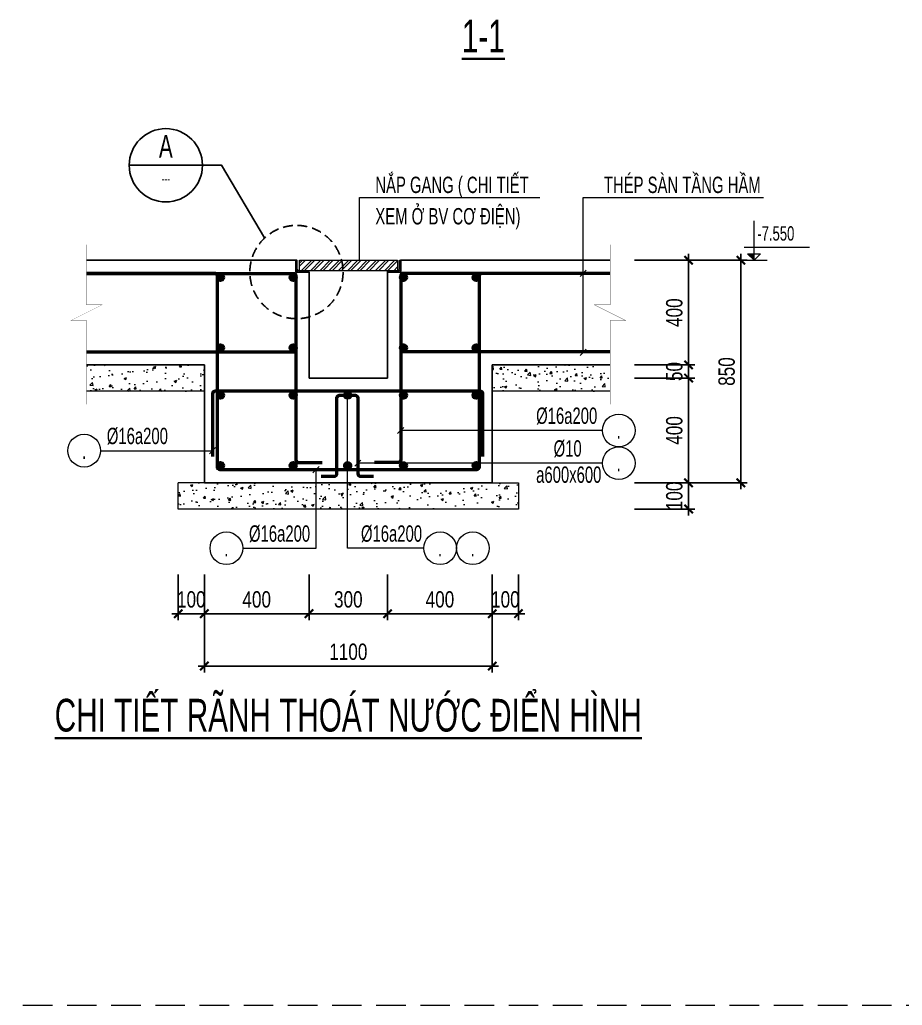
# Model space of a CAD drawing. Header units: millimetres. Extents: x 3482593 to 3503618, y 1118617 to 1133467.
# Drawn here: x 3488468 to 3491840, y 1126042 to 1129807 of the extents above; entities that cross this region are included whole.
import ezdxf
from ezdxf.enums import TextEntityAlignment as Align

# ---------------------------------------------------------------- set-up
doc = ezdxf.new("R2010")
doc.units = ezdxf.units.MM
doc.header["$LTSCALE"] = 150
doc.header["$MEASUREMENT"] = 0
doc.header["$PDMODE"] = 98
doc.linetypes.add('HIDDEN', pattern=[0.375, 0.25, -0.125])
doc.layers.get('DEFPOINTS').update_dxf_attribs({"linetype": 'CONTINUOUS'})
for name, color, linetype in [('004HIDDEN', 252, 'HIDDEN'), ('02.CDC.DIM', 1, 'CONTINUOUS'), ('06.CDC.TEXT', 2, 'CONTINUOUS'), ('CDC.05.STEEL', 4, 'CONTINUOUS'), ('KCS_CHI', 1, 'CONTINUOUS')]:
    doc.layers.add(name, color=color, linetype=linetype)
for name, color, linetype, lineweight in [('CDC_02.DIM', 1, 'CONTINUOUS', 18), ('CDC_03.BORDER', 3, 'CONTINUOUS', 25), ('CDC_04.HIDDEN', 8, 'HIDDEN', 15), ('CDC_05.STEEL', 4, 'CONTINUOUS', 50), ('CDC_06.TEXT', 2, 'CONTINUOUS', 18), ('CDC_09.COLUMN', 4, 'CONTINUOUS', 35), ('CDC_10.HATCH', 251, 'CONTINUOUS', 9), ('CDC_10.HATCH @ 1', 251, 'CONTINUOUS', 9), ('CDC_11.NOTE', 8, 'CONTINUOUS', 18)]:
    doc.layers.add(name, color=color, linetype=linetype, lineweight=lineweight)
doc.styles.add('1', font='arial.ttf', dxfattribs={"width": 0.75})
doc.styles.add('Arial', font='arial.ttf', dxfattribs={"width": 0.75})
doc.styles.add('romans', font='arial.ttf', dxfattribs={"width": 0.65})
doc.dimstyles.new('DX1', dxfattribs={"dimscale": 0.25, "dimtxt": 250, "dimasz": 0.8, "dimexe": 0, "dimexo": 0, "dimgap": 90, "dimtad": 1, "dimdec": 0, "dimzin": 13, "dimdsep": 46, "dimtxsty": '1', "dimblk1": 'CHEO', "dimblk2": 'CHEO', "dimsah": 1, "dimcen": 0, "dimclrd": 256, "dimclre": 256, "dimclrt": 3, "dimadec": 0, "dimazin": 0, "dimtfac": 1, "dimtdec": 0, "dimtix": 1, "dimtmove": 2, "dimatfit": 3, "dimldrblk": 'CHEO', "dimfxl": 1, "dimtolj": 1, "dimtzin": 13, "dimarcsym": 0})

# ---------------------------------------------------------------- blocks, each defined once
blk = doc.blocks.new('CHEO')
at = {"layer": '02.CDC.DIM'}
for points in [[(-121, 0), (121, 0)], [(0, 121), (0, -121)]]:
    blk.add_lwpolyline(points, dxfattribs=at)
at = {"layer": '06.CDC.TEXT', "color": 2, "const_width": 40}
blk.add_lwpolyline([(80, 80), (-80, -81)], dxfattribs=at)
blk = doc.blocks.new('*D7')
at = {"layer": 'CDC_02.DIM', "lineweight": -2, "ltscale": 3, "transparency": 16777216}
for p, q in [((3489073.2, 1127687.9), (3489073.2, 1127537.9)), ((3489173.2, 1127687.9), (3489173.2, 1127537.9)), ((3489073, 1127537.9), (3489072.8, 1127537.9)), ((3489073.2, 1127537.9), (3489173.2, 1127537.9)), ((3489173.4, 1127537.9), (3489173.6, 1127537.9))]:
    blk.add_line(p, q, dxfattribs=at)
at = {"layer": 'DEFPOINTS', "color": 0, "ltscale": 3, "transparency": 16777216}
for p in [(3489073.2, 1127687.9), (3489173.2, 1127687.9), (3489173.2, 1127537.9)]:
    blk.add_point(p, dxfattribs=at)
at = {"layer": 'CDC_02.DIM', "lineweight": -2, "ltscale": 3, "transparency": 16777216, "xscale": 0.2, "yscale": 0.2, "zscale": 0.2}
blk.add_blockref('CHEO', (3489073.2, 1127537.9), dxfattribs=at)
at = {"layer": 'CDC_02.DIM', "lineweight": -2, "ltscale": 3, "transparency": 16777216, "xscale": 0.2, "yscale": 0.2, "zscale": 0.2, "rotation": 180}
blk.add_blockref('CHEO', (3489173.2, 1127537.9), dxfattribs=at)
at = {"layer": 'CDC_02.DIM', "color": 3, "ltscale": 3, "transparency": 16777216, "insert": (3489123.2, 1127592.3), "char_height": 62.5, "attachment_point": 5, "style": '1'}
blk.add_mtext('\\A1;100', dxfattribs=at)
blk = doc.blocks.new('*D8')
at = {"layer": 'CDC_02.DIM', "lineweight": -2, "ltscale": 3, "transparency": 16777216}
for p, q in [((3489173.2, 1127687.9), (3489173.2, 1127537.9)), ((3489573.2, 1127687.9), (3489573.2, 1127537.9)), ((3489173.4, 1127537.9), (3489573, 1127537.9))]:
    blk.add_line(p, q, dxfattribs=at)
at = {"layer": 'DEFPOINTS', "color": 0, "ltscale": 3, "transparency": 16777216}
for p in [(3489173.2, 1127687.9), (3489573.2, 1127687.9), (3489573.2, 1127537.9)]:
    blk.add_point(p, dxfattribs=at)
at = {"layer": 'CDC_02.DIM', "lineweight": -2, "ltscale": 3, "transparency": 16777216, "xscale": 0.2, "yscale": 0.2, "zscale": 0.2, "rotation": 180}
blk.add_blockref('CHEO', (3489173.2, 1127537.9), dxfattribs=at)
at = {"layer": 'CDC_02.DIM', "lineweight": -2, "ltscale": 3, "transparency": 16777216, "xscale": 0.2, "yscale": 0.2, "zscale": 0.2}
blk.add_blockref('CHEO', (3489573.2, 1127537.9), dxfattribs=at)
at = {"layer": 'CDC_02.DIM', "color": 3, "ltscale": 3, "transparency": 16777216, "insert": (3489373.2, 1127592.3), "char_height": 62.5, "attachment_point": 5, "style": '1'}
blk.add_mtext('\\A1;400', dxfattribs=at)
blk = doc.blocks.new('*D9')
at = {"layer": 'CDC_02.DIM', "lineweight": -2, "ltscale": 3, "transparency": 16777216}
for p, q in [((3489573.2, 1127687.9), (3489573.2, 1127537.9)), ((3489873.2, 1127687.9), (3489873.2, 1127537.9)), ((3489573.4, 1127537.9), (3489873, 1127537.9))]:
    blk.add_line(p, q, dxfattribs=at)
at = {"layer": 'DEFPOINTS', "color": 0, "ltscale": 3, "transparency": 16777216}
for p in [(3489573.2, 1127687.9), (3489873.2, 1127687.9), (3489873.2, 1127537.9)]:
    blk.add_point(p, dxfattribs=at)
at = {"layer": 'CDC_02.DIM', "lineweight": -2, "ltscale": 3, "transparency": 16777216, "xscale": 0.2, "yscale": 0.2, "zscale": 0.2, "rotation": 180}
blk.add_blockref('CHEO', (3489573.2, 1127537.9), dxfattribs=at)
at = {"layer": 'CDC_02.DIM', "lineweight": -2, "ltscale": 3, "transparency": 16777216, "xscale": 0.2, "yscale": 0.2, "zscale": 0.2}
blk.add_blockref('CHEO', (3489873.2, 1127537.9), dxfattribs=at)
at = {"layer": 'CDC_02.DIM', "color": 3, "ltscale": 3, "transparency": 16777216, "insert": (3489723.2, 1127592.3), "char_height": 62.5, "attachment_point": 5, "style": '1'}
blk.add_mtext('\\A1;300', dxfattribs=at)
blk = doc.blocks.new('*D10')
at = {"layer": 'CDC_02.DIM', "lineweight": -2, "ltscale": 3, "transparency": 16777216}
for p, q in [((3489873.2, 1127687.9), (3489873.2, 1127537.9)), ((3490273.2, 1127687.9), (3490273.2, 1127537.9)), ((3489873.4, 1127537.9), (3490273, 1127537.9))]:
    blk.add_line(p, q, dxfattribs=at)
at = {"layer": 'DEFPOINTS', "color": 0, "ltscale": 3, "transparency": 16777216}
for p in [(3489873.2, 1127687.9), (3490273.2, 1127687.9), (3490273.2, 1127537.9)]:
    blk.add_point(p, dxfattribs=at)
at = {"layer": 'CDC_02.DIM', "lineweight": -2, "ltscale": 3, "transparency": 16777216, "xscale": 0.2, "yscale": 0.2, "zscale": 0.2, "rotation": 180}
blk.add_blockref('CHEO', (3489873.2, 1127537.9), dxfattribs=at)
at = {"layer": 'CDC_02.DIM', "lineweight": -2, "ltscale": 3, "transparency": 16777216, "xscale": 0.2, "yscale": 0.2, "zscale": 0.2}
blk.add_blockref('CHEO', (3490273.2, 1127537.9), dxfattribs=at)
at = {"layer": 'CDC_02.DIM', "color": 3, "ltscale": 3, "transparency": 16777216, "insert": (3490073.2, 1127592.3), "char_height": 62.5, "attachment_point": 5, "style": '1'}
blk.add_mtext('\\A1;400', dxfattribs=at)
blk = doc.blocks.new('*D11')
at = {"layer": 'CDC_02.DIM', "lineweight": -2, "ltscale": 3, "transparency": 16777216}
for p, q in [((3490273.2, 1127687.9), (3490273.2, 1127537.9)), ((3490373.2, 1127687.9), (3490373.2, 1127537.9)), ((3490273, 1127537.9), (3490272.8, 1127537.9)), ((3490273.2, 1127537.9), (3490373.2, 1127537.9)), ((3490373.4, 1127537.9), (3490373.6, 1127537.9))]:
    blk.add_line(p, q, dxfattribs=at)
at = {"layer": 'DEFPOINTS', "color": 0, "ltscale": 3, "transparency": 16777216}
for p in [(3490273.2, 1127687.9), (3490373.2, 1127687.9), (3490373.2, 1127537.9)]:
    blk.add_point(p, dxfattribs=at)
at = {"layer": 'CDC_02.DIM', "lineweight": -2, "ltscale": 3, "transparency": 16777216, "xscale": 0.2, "yscale": 0.2, "zscale": 0.2}
blk.add_blockref('CHEO', (3490273.2, 1127537.9), dxfattribs=at)
at = {"layer": 'CDC_02.DIM', "lineweight": -2, "ltscale": 3, "transparency": 16777216, "xscale": 0.2, "yscale": 0.2, "zscale": 0.2, "rotation": 180}
blk.add_blockref('CHEO', (3490373.2, 1127537.9), dxfattribs=at)
at = {"layer": 'CDC_02.DIM', "color": 3, "ltscale": 3, "transparency": 16777216, "insert": (3490323.2, 1127592.3), "char_height": 62.5, "attachment_point": 5, "style": '1'}
blk.add_mtext('\\A1;100', dxfattribs=at)
blk = doc.blocks.new('*D12')
at = {"layer": 'CDC_02.DIM', "lineweight": -2, "ltscale": 3, "transparency": 16777216}
for p, q in [((3489173.2, 1127687.9), (3489173.2, 1127337.9)), ((3490273.2, 1127687.9), (3490273.2, 1127337.9)), ((3489173.4, 1127337.9), (3490273, 1127337.9))]:
    blk.add_line(p, q, dxfattribs=at)
at = {"layer": 'DEFPOINTS', "color": 0, "ltscale": 3, "transparency": 16777216}
for p in [(3489173.2, 1127687.9), (3490273.2, 1127687.9), (3490273.2, 1127337.9)]:
    blk.add_point(p, dxfattribs=at)
at = {"layer": 'CDC_02.DIM', "lineweight": -2, "ltscale": 3, "transparency": 16777216, "xscale": 0.2, "yscale": 0.2, "zscale": 0.2, "rotation": 180}
blk.add_blockref('CHEO', (3489173.2, 1127337.9), dxfattribs=at)
at = {"layer": 'CDC_02.DIM', "lineweight": -2, "ltscale": 3, "transparency": 16777216, "xscale": 0.2, "yscale": 0.2, "zscale": 0.2}
blk.add_blockref('CHEO', (3490273.2, 1127337.9), dxfattribs=at)
at = {"layer": 'CDC_02.DIM', "color": 3, "ltscale": 3, "transparency": 16777216, "insert": (3489723.2, 1127392.3), "char_height": 62.5, "attachment_point": 5, "style": '1'}
blk.add_mtext('\\A1;1100', dxfattribs=at)
blk = doc.blocks.new('*D13')
at = {"layer": 'CDC_02.DIM', "lineweight": -2, "ltscale": 3, "transparency": 16777216}
for p, q in [((3490817.2, 1128887.9), (3491023.2, 1128887.9)), ((3491023.2, 1128887.7), (3491023.2, 1128488.1)), ((3490817.2, 1128487.9), (3491023.2, 1128487.9))]:
    blk.add_line(p, q, dxfattribs=at)
at = {"layer": 'DEFPOINTS', "color": 0, "ltscale": 3, "transparency": 16777216}
for p in [(3490817.2, 1128887.9), (3490817.2, 1128487.9), (3491023.2, 1128487.9)]:
    blk.add_point(p, dxfattribs=at)
at = {"layer": 'CDC_02.DIM', "lineweight": -2, "ltscale": 3, "transparency": 16777216, "xscale": 0.2, "yscale": 0.2, "zscale": 0.2}
for p, rotation in [((3491023.2, 1128887.9), 90), ((3491023.2, 1128487.9), 270)]:
    blk.add_blockref('CHEO', p, dxfattribs=dict(at, rotation=rotation))
at = {"layer": 'CDC_02.DIM', "color": 3, "ltscale": 3, "transparency": 16777216, "insert": (3490968.8, 1128687.9), "char_height": 62.5, "attachment_point": 5, "rotation": 90, "style": '1'}
blk.add_mtext('\\A1;400', dxfattribs=at)
blk = doc.blocks.new('*D14')
at = {"layer": 'CDC_02.DIM', "lineweight": -2, "ltscale": 3, "transparency": 16777216}
for p, q in [((3490817.2, 1128437.9), (3491023.2, 1128437.9)), ((3491023.2, 1128437.7), (3491023.2, 1128038.1)), ((3490817.2, 1128037.9), (3491023.2, 1128037.9))]:
    blk.add_line(p, q, dxfattribs=at)
at = {"layer": 'DEFPOINTS', "color": 0, "ltscale": 3, "transparency": 16777216}
for p in [(3490817.2, 1128437.9), (3490817.2, 1128037.9), (3491023.2, 1128037.9)]:
    blk.add_point(p, dxfattribs=at)
at = {"layer": 'CDC_02.DIM', "lineweight": -2, "ltscale": 3, "transparency": 16777216, "xscale": 0.2, "yscale": 0.2, "zscale": 0.2}
for p, rotation in [((3491023.2, 1128437.9), 90), ((3491023.2, 1128037.9), 270)]:
    blk.add_blockref('CHEO', p, dxfattribs=dict(at, rotation=rotation))
at = {"layer": 'CDC_02.DIM', "color": 3, "ltscale": 3, "transparency": 16777216, "insert": (3490968.8, 1128237.9), "char_height": 62.5, "attachment_point": 5, "rotation": 90, "style": '1'}
blk.add_mtext('\\A1;400', dxfattribs=at)
blk = doc.blocks.new('*D15')
at = {"layer": 'CDC_02.DIM', "lineweight": -2, "ltscale": 3, "transparency": 16777216}
for p, q in [((3490817.2, 1128037.9), (3491023.2, 1128037.9)), ((3491023.2, 1128038.1), (3491023.2, 1128038.3)), ((3491023.2, 1128037.9), (3491023.2, 1127937.9)), ((3490817.2, 1127937.9), (3491023.2, 1127937.9)), ((3491023.2, 1127937.7), (3491023.2, 1127937.5))]:
    blk.add_line(p, q, dxfattribs=at)
at = {"layer": 'DEFPOINTS', "color": 0, "ltscale": 3, "transparency": 16777216}
for p in [(3490817.2, 1128037.9), (3490817.2, 1127937.9), (3491023.2, 1127937.9)]:
    blk.add_point(p, dxfattribs=at)
at = {"layer": 'CDC_02.DIM', "lineweight": -2, "ltscale": 3, "transparency": 16777216, "xscale": 0.2, "yscale": 0.2, "zscale": 0.2}
for p, rotation in [((3491023.2, 1128037.9), 270), ((3491023.2, 1127937.9), 90)]:
    blk.add_blockref('CHEO', p, dxfattribs=dict(at, rotation=rotation))
at = {"layer": 'CDC_02.DIM', "color": 3, "ltscale": 3, "transparency": 16777216, "insert": (3490968.8, 1127987.9), "char_height": 62.5, "attachment_point": 5, "rotation": 90, "style": '1'}
blk.add_mtext('\\A1;100', dxfattribs=at)
blk = doc.blocks.new('*D34')
at = {"layer": 'CDC_02.DIM', "lineweight": -2, "ltscale": 3, "transparency": 16777216}
for p, q in [((3490817.2, 1128487.9), (3491023.2, 1128487.9)), ((3491023.2, 1128488.1), (3491023.2, 1128488.3)), ((3491023.2, 1128487.9), (3491023.2, 1128437.9)), ((3490817.2, 1128437.9), (3491023.2, 1128437.9)), ((3491023.2, 1128437.7), (3491023.2, 1128437.5))]:
    blk.add_line(p, q, dxfattribs=at)
at = {"layer": 'DEFPOINTS', "color": 0, "ltscale": 3, "transparency": 16777216}
for p in [(3490817.2, 1128487.9), (3490817.2, 1128437.9), (3491023.2, 1128437.9)]:
    blk.add_point(p, dxfattribs=at)
at = {"layer": 'CDC_02.DIM', "lineweight": -2, "ltscale": 3, "transparency": 16777216, "xscale": 0.2, "yscale": 0.2, "zscale": 0.2}
for p, rotation in [((3491023.2, 1128487.9), 270), ((3491023.2, 1128437.9), 90)]:
    blk.add_blockref('CHEO', p, dxfattribs=dict(at, rotation=rotation))
at = {"layer": 'CDC_02.DIM', "color": 3, "ltscale": 3, "transparency": 16777216, "insert": (3490968.8, 1128462.9), "char_height": 62.5, "attachment_point": 5, "rotation": 90, "style": '1'}
blk.add_mtext('\\A1;50', dxfattribs=at)
blk = doc.blocks.new('A$C160E078A')
at = {"layer": 'CDC_11.NOTE', "ltscale": 3}
blk.add_hatch(color=256, dxfattribs=at).paths.add_polyline_path([(2, 1), (1, 1), (2, 0)])
for p, q in [((2, 0), (2, 6)), ((0.5, 2), (10.5, 2)), ((0, 0), (4, 0)), ((1, 1), (3, 1)), ((2, 0), (1, 1)), ((2, 0), (3, 1))]:
    blk.add_line(p, q, dxfattribs=at)
blk = doc.blocks.new('*D35')
at = {"layer": 'CDC_02.DIM', "lineweight": -2, "ltscale": 3, "transparency": 16777216}
for p, q in [((3490817.2, 1128887.9), (3491223.2, 1128887.9)), ((3491223.2, 1128887.7), (3491223.2, 1128038.1)), ((3490817.2, 1128037.9), (3491223.2, 1128037.9))]:
    blk.add_line(p, q, dxfattribs=at)
at = {"layer": 'DEFPOINTS', "color": 0, "ltscale": 3, "transparency": 16777216}
for p in [(3490817.2, 1128887.9), (3490817.2, 1128037.9), (3491223.2, 1128037.9)]:
    blk.add_point(p, dxfattribs=at)
at = {"layer": 'CDC_02.DIM', "lineweight": -2, "ltscale": 3, "transparency": 16777216, "xscale": 0.2, "yscale": 0.2, "zscale": 0.2}
for p, rotation in [((3491223.2, 1128887.9), 90), ((3491223.2, 1128037.9), 270)]:
    blk.add_blockref('CHEO', p, dxfattribs=dict(at, rotation=rotation))
at = {"layer": 'CDC_02.DIM', "color": 3, "ltscale": 3, "transparency": 16777216, "insert": (3491168.8, 1128462.9), "char_height": 62.5, "attachment_point": 5, "rotation": 90, "style": '1'}
blk.add_mtext('\\A1;850', dxfattribs=at)

msp = doc.modelspace()

# ---------------------------------------------------------------- hatches: boundary and pattern name
at = {"layer": 'CDC_05.STEEL', "ltscale": 3}
for points in [[(3489246.5, 1128822.3, -1), (3489224, 1128822.3, -1)], [(3489523.5, 1128822.3, -1), (3489501, 1128822.3, -1)], [(3489922.9, 1128822.3, 1), (3489945.4, 1128822.3, 1)], [(3490200, 1128822.3, 1), (3490222.5, 1128822.3, 1)], [(3489246.5, 1128553.7, -1), (3489224, 1128553.7, -1)], [(3489523.5, 1128553.7, -1), (3489501, 1128553.7, -1)], [(3489922.9, 1128553.7, 1), (3489945.4, 1128553.7, 1)], [(3490200, 1128553.7, 1), (3490222.5, 1128553.7, 1)], [(3489246.5, 1128372.3, -1), (3489224, 1128372.3, -1)], [(3489246.5, 1128372.3, -1), (3489224, 1128372.3, -1)], [(3489523.5, 1128372.3, -1), (3489501, 1128372.3, -1)], [(3489523.5, 1128372.3, -1), (3489501, 1128372.3, -1)], [(3489731.9, 1128372.3, -1), (3489709.4, 1128372.3, -1)], [(3489922.9, 1128372.3, 1), (3489945.4, 1128372.3, 1)], [(3489945.4, 1128372.2, -1), (3489922.9, 1128372.2, -1)], [(3490222.5, 1128372.3, -1), (3490200, 1128372.3, -1)], [(3490200, 1128372.3, 1), (3490222.5, 1128372.3, 1)], [(3489246.5, 1128103.7, -1), (3489224, 1128103.7, -1)], [(3489523.5, 1128103.7, -1), (3489501, 1128103.7, -1)], [(3489731.9, 1128103.7, -1), (3489709.4, 1128103.7, -1)], [(3489945.4, 1128103.5, -1), (3489922.9, 1128103.5, -1)], [(3490222.5, 1128103.7, -1), (3490200, 1128103.7, -1)]]:
    msp.add_hatch(color=256, dxfattribs=at).paths.add_polyline_path(points)
at = {"layer": 'CDC_10.HATCH', "ltscale": 3}
h = msp.add_hatch(dxfattribs=at)
h.set_pattern_fill('ANSI32', color=256, scale=66.666667, style=0)
h.set_pattern_definition([(45, (3129557.905, 1193055.903), (-17.6776695, 17.6776695), []), (45, (3129569.69, 1193055.903), (-17.6776695, 17.6776695), [])])
h.paths.add_polyline_path([(3489911.2, 1128887.9), (3489678.5, 1128887.9), (3489678.5, 1128847.9), (3489911.2, 1128847.9)])
h.paths.add_polyline_path([(3489678.5, 1128887.9), (3489537.1, 1128887.9), (3489537.1, 1128847.9), (3489570.2, 1128847.9), (3489678.5, 1128847.9)])
at = {"layer": 'CDC_10.HATCH @ 1', "ltscale": 3}
h = msp.add_hatch(dxfattribs=at)
h.set_pattern_fill('AR-CONC', color=256, scale=13.333333, style=0)
h.set_pattern_definition([(50, (3446668.43, 1134460.78), (95.63469, -8.36695), [10, -110]), (355, (3446668.43, 1134460.78), (-18.50018, 100.29228), [8, -88]), (100.45144, (3446676.4, 1134460.08), (77.13451, 91.92533), [8.4987, -93.48561]), (46.1842, (3446668.43, 1134487.44), (142.29884, -22.06924), [15, -165]), (96.63564, (3446680.29, 1134485.6), (124.6216, 129.8825), [12.74805, -140.2285]), (351.18416, (3446668.43, 1134487.44), (124.6216, 129.8825), [12, -132]), (21, (3446681.76, 1134480.78), (79.58761, -53.68252), [10, -110]), (326, (3446681.76, 1134480.78), (32.44204, 96.68667), [8, -88]), (71.45144, (3446688.395, 1134476.3), (112.02965, 43.00415), [8.4987, -93.48561]), (37.5, (3446668.43, 1134460.776), (1.621314, 44.385847), [0, -86.93333, 0, -89.33333, 0, -88.33333]), (7.5, (3446668.43, 1134460.776), (35.07594, 52.58823), [0, -50.933333, 0, -84.933333, 0, -33.666667]), (327.5, (3446638.696, 1134460.776), (71.176325, -3.007316), [0, -33.33333, 0, -104, 0, -138]), (317.5, (3446625.36, 1134460.776), (77.75816, 13.34733), [0, -43.33333, 0, -69.06667, 0, -98])])
h.paths.add_polyline_path([(3489720.6, 1127937.9), (3489720.6, 1128037.9), (3489599.9, 1128037.9), (3489599.9, 1127937.9)])
h.paths.add_polyline_path([(3490273.2, 1128387.9), (3490723.2, 1128387.9), (3490723.2, 1128487.9), (3490273.2, 1128487.9)])
h.paths.add_polyline_path([(3490373.2, 1128037.9), (3489720.6, 1128037.9), (3489720.6, 1127937.9), (3490373.2, 1127937.9)])
h.paths.add_polyline_path([(3488723.2, 1128387.9), (3489173.2, 1128387.9), (3489173.2, 1128487.9), (3488723.2, 1128487.9)])
h.paths.add_polyline_path([(3489599.9, 1128037.9), (3489073.2, 1128037.9), (3489073.2, 1127937.9), (3489599.9, 1127937.9)])
at = {"layer": 'CDC_11.NOTE', "ltscale": 3}
h = msp.add_hatch(dxfattribs=at)
h.set_pattern_fill('_USER', color=256, scale=5, angle=45, style=0, pattern_type=0)
h.set_pattern_definition([(45, (4007025.535, 1214413.584), (-3.535533906, 3.535533906), [])])
edge = h.paths.add_edge_path()
edge.add_arc((3489535.2, 1128854.9), 7, 180, 270, ccw=False)
edge.add_line((3489528.2, 1128854.9), (3489528.2, 1128884.9))
edge.add_arc((3489525.2, 1128884.9), 3, 0, 90)
edge.add_line((3489525.2, 1128887.9), (3489523.2, 1128887.9))
edge.add_line((3489523.2, 1128887.9), (3489523.2, 1128842.9))
edge.add_line((3489523.2, 1128842.9), (3489573.2, 1128842.9))
edge.add_line((3489573.2, 1128842.9), (3489573.2, 1128844.9))
edge.add_arc((3489570.2, 1128844.9), 3, 0, 90)
edge.add_line((3489570.2, 1128847.9), (3489535.2, 1128847.9))
h = msp.add_hatch(dxfattribs=at)
h.set_pattern_fill('_USER', color=256, scale=5, angle=45, style=0, pattern_type=0)
h.set_pattern_definition([(135, (2972420.885, 1214418.584), (3.535533906, 3.535533906), [])])
edge = h.paths.add_edge_path()
edge.add_arc((3489911.2, 1128854.9), 7, 270, 360)
edge.add_line((3489918.2, 1128854.9), (3489918.2, 1128884.9))
edge.add_arc((3489921.2, 1128884.9), 3, 90, 180, ccw=False)
edge.add_line((3489921.2, 1128887.9), (3489923.2, 1128887.9))
edge.add_line((3489923.2, 1128887.9), (3489923.2, 1128842.9))
edge.add_line((3489923.2, 1128842.9), (3489873.2, 1128842.9))
edge.add_line((3489873.2, 1128842.9), (3489873.2, 1128844.9))
edge.add_arc((3489876.2, 1128844.9), 3, 90, 180, ccw=False)
edge.add_line((3489876.2, 1128847.9), (3489911.2, 1128847.9))

# ---------------------------------------------------------------- linework, layer by layer
at = {"layer": '004HIDDEN'}
msp.add_circle((3489525.1, 1128842.9), 178.1, dxfattribs=at)
at = {"layer": 'CDC.05.STEEL', "ltscale": 3}
msp.add_circle((3489026, 1129250.6), 140, dxfattribs=at)
at = {"layer": 'CDC_03.BORDER'}
for p, q in [((3489523.2, 1128887.9), (3488723.2, 1128887.9)), ((3489923.2, 1128887.9), (3489923.2, 1128842.9)), ((3489923.2, 1128887.9), (3490723.2, 1128887.9)), ((3489573.2, 1128437.9), (3489573.2, 1128842.9)), ((3489873.2, 1128842.9), (3489873.2, 1128437.9)), ((3489173.2, 1128487.9), (3488723.2, 1128487.9)), ((3489173.2, 1128037.9), (3489173.2, 1128487.9)), ((3490723.2, 1128487.9), (3490273.2, 1128487.9)), ((3490273.2, 1128487.9), (3490273.2, 1128037.9)), ((3489873.2, 1128437.9), (3489573.2, 1128437.9)), ((3490273.2, 1128037.9), (3489173.2, 1128037.9))]:
    msp.add_line(p, q, dxfattribs=at)
at = {"layer": 'CDC_04.HIDDEN', "linetype": 'HIDDEN', "ltscale": 3}
msp.add_line((3483417.6, 1126042.4), (3501317.6, 1126042.4), dxfattribs=at)
at = {"layer": 'CDC_05.STEEL', "ltscale": 2}
msp.add_line((3488723.2, 1128837.9), (3489413.2, 1128837.9), dxfattribs=at)
at = {"layer": 'CDC_05.STEEL', "ltscale": 3}
for p, q in [((3488723.2, 1128537.9), (3489523.2, 1128537.9)), ((3490723.2, 1128537.9), (3489923.2, 1128537.9))]:
    msp.add_line(p, q, dxfattribs=at)
for points in [[(3490723.2, 1128837.9), (3490233.2, 1128837.9, 0.414214), (3490223.2, 1128827.9), (3490223.2, 1128097.9, -0.414214), (3490213.2, 1128087.9), (3489233.2, 1128087.9, -0.414214), (3489223.2, 1128097.9), (3489223.2, 1128827.9, 0.414214), (3489213.2, 1128837.9), (3488723.2, 1128837.9)], [(3489023.2, 1128837.9), (3489513.2, 1128837.9, -0.414214), (3489523.2, 1128827.9), (3489523.2, 1128125.7, 0.414214), (3489533.2, 1128115.7), (3489623.2, 1128115.7)], [(3490723.2, 1128837.9), (3489933.2, 1128837.9, 0.414214), (3489923.2, 1128827.9), (3489923.2, 1128125.7, -0.414214), (3489913.2, 1128115.7), (3489823.2, 1128115.7)], [(3490237.3, 1128137.9), (3490237.3, 1128377.9, 0.414214), (3490227.3, 1128387.9), (3489214.4, 1128387.9, 0.414214), (3489204.4, 1128377.9), (3489204.4, 1128137.9)], [(3489619.6, 1128062.9), (3489669.6, 1128062.9, 0.414214), (3489679.6, 1128072.9), (3489679.6, 1128362.3, -0.414214), (3489689.6, 1128372.3), (3489749.6, 1128372.3, -0.414214), (3489759.6, 1128362.3), (3489759.6, 1128072.9, 0.414214), (3489769.6, 1128062.9), (3489819.6, 1128062.9)]]:
    msp.add_lwpolyline(points, format="xyb", dxfattribs=at)
for centre in [(3489235.2, 1128822.3), (3489512.3, 1128822.3), (3489934.1, 1128822.3), (3490211.2, 1128822.3), (3489235.2, 1128553.7), (3489512.3, 1128553.7), (3489934.1, 1128553.7), (3490211.2, 1128553.7), (3489235.2, 1128372.3), (3489235.2, 1128372.3), (3489512.3, 1128372.3), (3489512.3, 1128372.3), (3489720.6, 1128372.3), (3489934.1, 1128372.3), (3489934.1, 1128372.2), (3490211.2, 1128372.3), (3490211.2, 1128372.3), (3489235.2, 1128103.7), (3489512.3, 1128103.7), (3489720.6, 1128103.7), (3489934.1, 1128103.5), (3490211.2, 1128103.7)]:
    msp.add_circle(centre, 11.2, dxfattribs=at)
at = {"layer": 'CDC_11.NOTE', "ltscale": 3}
for p, q in [((3490632.4, 1128849.7), (3490608.9, 1128826.1)), ((3490632.4, 1128548), (3490608.9, 1128524.4)), ((3489935, 1128249.7), (3489911.4, 1128226.1)), ((3489216.2, 1128172.5), (3489192.6, 1128149)), ((3489611.6, 1128099.7), (3489588.1, 1128076.1)), ((3489771.4, 1128124.7), (3489747.8, 1128101.1)), ((3489173.2, 1128037.9), (3489073.2, 1128037.9)), ((3490273.2, 1128037.9), (3490373.2, 1128037.9))]:
    msp.add_line(p, q, dxfattribs=at)
at = {"layer": 'CDC_11.NOTE'}
for p, q in [((3489173.2, 1128387.9), (3488723.2, 1128387.9)), ((3490723.2, 1128387.9), (3490273.2, 1128387.9)), ((3489073.2, 1127937.9), (3489073.2, 1128037.9)), ((3490373.2, 1128037.9), (3490373.2, 1127937.9)), ((3490373.2, 1127937.9), (3489073.2, 1127937.9))]:
    msp.add_line(p, q, dxfattribs=at)
at = {"layer": 'CDC_11.NOTE', "ltscale": 3}
for points in [[(3489766.5, 1128887.9), (3489766.5, 1129127.8), (3490455.4, 1129127.8)], [(3490620.7, 1128536.2), (3490620.7, 1129127.8), (3491309.6, 1129127.8)], [(3489573.2, 1128842.9), (3489523.2, 1128842.9), (3489523.2, 1128887.9)], [(3489873.2, 1128842.9), (3489923.2, 1128842.9), (3489923.2, 1128887.9)], [(3490011.3, 1127787.9), (3489720.6, 1127787.9), (3489720.6, 1128372.3)], [(3490693.9, 1128237.9), (3489923.2, 1128237.9), (3489923.2, 1128237.9)], [(3488776.5, 1128160.7), (3489204.4, 1128160.7), (3489204.4, 1128160.7)], [(3490693.9, 1128112.9), (3489759.6, 1128112.9), (3489759.6, 1128112.9)], [(3489319.9, 1127787.9), (3489599.9, 1127787.9), (3489599.9, 1128087.9)]]:
    msp.add_lwpolyline(points, dxfattribs=at)
at = {"layer": 'CDC_11.NOTE', "ltscale": 3, "const_width": 1}
for points in [[(3488723.2, 1128337.9), (3488723.2, 1128657.9), (3488663.2, 1128657.9), (3488783.2, 1128717.9), (3488723.2, 1128717.9), (3488723.2, 1128947.9)], [(3490723.2, 1128337.9), (3490723.2, 1128657.9), (3490783.2, 1128657.9), (3490663.2, 1128717.9), (3490723.2, 1128717.9), (3490723.2, 1128947.9)]]:
    msp.add_lwpolyline(points, dxfattribs=at)
at = {"layer": 'CDC_11.NOTE', "ltscale": 3}
for points in [[(3489525.2, 1128887.9), (3489523.2, 1128887.9), (3489523.2, 1128842.9), (3489573.2, 1128842.9), (3489573.2, 1128844.9, 0.414214), (3489570.2, 1128847.9), (3489535.2, 1128847.9, -0.414214), (3489528.2, 1128854.9), (3489528.2, 1128884.9, 0.414214)], [(3489921.2, 1128887.9), (3489923.2, 1128887.9), (3489923.2, 1128842.9), (3489873.2, 1128842.9), (3489873.2, 1128844.9, -0.414214), (3489876.2, 1128847.9), (3489911.2, 1128847.9, 0.414214), (3489918.2, 1128854.9), (3489918.2, 1128884.9, -0.414214)]]:
    msp.add_lwpolyline(points, format="xyb", close=True, dxfattribs=at)
msp.add_lwpolyline([(3489537.1, 1128887.9), (3489911.2, 1128887.9), (3489911.2, 1128847.9), (3489537.1, 1128847.9)], close=True, dxfattribs=at)
for centre in [(3490756.4, 1128237.9), (3488714, 1128160.7), (3490756.4, 1128112.9), (3489257.4, 1127787.9), (3490073.8, 1127787.9), (3490198.8, 1127787.9)]:
    msp.add_circle(centre, 62.5, dxfattribs=at)
at = {"layer": 'KCS_CHI', "ltscale": 3}
msp.add_lwpolyline([(3489403.5, 1128973), (3489238.8, 1129250.6), (3488886, 1129250.6)], dxfattribs=at)

# ---------------------------------------------------------------- block references
at = {"layer": 'CDC_11.NOTE', "ltscale": 3, "xscale": 25, "yscale": 25, "zscale": 25}
msp.add_blockref('A$C160E078A', (3491223.2, 1128887.9), dxfattribs=at)

# ---------------------------------------------------------------- texts
at = {"layer": 'CDC.05.STEEL', "ltscale": 3, "width": 0.65}
for s, height, style, p in [('A', 87.5, 'Arial', (3489026, 1129323.1)), ('---', 35, 'romans', (3489026, 1129199.5))]:
    msp.add_text(s, height=height, dxfattribs=dict(at, style=style)).set_placement(p, align=Align.MIDDLE_CENTER)
at = {"layer": 'CDC_06.TEXT', "ltscale": 3, "style": 'Arial', "width": 0.65}
for s, height, p in [('NẮP GANG ( CHI TIẾT', 62.5, (3489826.4, 1129144.7)), ('THÉP SÀN TẦNG HẦM', 62.5, (3490699.7, 1129144.7)), ('XEM Ở BV CƠ ĐIỆN) ', 62.5, (3489826.4, 1129024.8)), ('-7.550', 55, (3491285.7, 1128962.9)), ('%%C16a200', 62.5, (3490440.8, 1128262.9)), ('%%C16a200', 62.5, (3488800.5, 1128185.7)), ('%%C10', 62.5, (3490507.5, 1128137.9)), ('a600x600', 62.5, (3490440.8, 1128037.9)), ('%%C16a200', 62.5, (3489343.8, 1127812.9)), ('%%C16a200', 62.5, (3489771.5, 1127812.9))]:
    msp.add_text(s, height=height, dxfattribs=at).set_placement(p)
for p in [(3490756.2, 1128237.9), (3488714, 1128160.7), (3490756.2, 1128112.9), (3489257.4, 1127787.9), (3490073.6, 1127787.9), (3490198.6, 1127787.9)]:
    msp.add_text('.', height=62.5, dxfattribs=at).set_placement(p, align=Align.MIDDLE_CENTER)
at = {"layer": 'CDC_09.COLUMN', "ltscale": 3, "style": 'Arial', "width": 0.65}
for s, p in [('%%U1-1', (3490238.9, 1129681.7)), ('%%UCHI TIẾT RÃNH THOÁT NƯỚC ĐIỂN HÌNH', (3489723.2, 1127087.9))]:
    msp.add_text(s, height=125, dxfattribs=at).set_placement(p, align=Align.CENTER)

# ---------------------------------------------------------------- dimensions: what is measured, and where the dimension line sits
at = {"layer": 'CDC_02.DIM', "ltscale": 3}
for base, p1, p2, picture, middle in [((3491023.2, 1128487.9), (3490817.2, 1128887.9), (3490817.2, 1128487.9), '*D13', (3490968.8, 1128687.9)), ((3491223.2, 1128037.9), (3490817.2, 1128887.9), (3490817.2, 1128037.9), '*D35', (3491168.8, 1128462.9)), ((3491023.2, 1128437.9), (3490817.2, 1128487.9), (3490817.2, 1128437.9), '*D34', (3490968.8, 1128462.9)), ((3491023.2, 1128037.9), (3490817.2, 1128437.9), (3490817.2, 1128037.9), '*D14', (3490968.8, 1128237.9)), ((3491023.2, 1127937.9), (3490817.2, 1128037.9), (3490817.2, 1127937.9), '*D15', (3490968.8, 1127987.9))]:
    dim = msp.add_linear_dim(base=base, p1=p1, p2=p2, angle=90, dimstyle='DX1', dxfattribs=at)
    dim.commit()
    dim.dimension.update_dxf_attribs({"geometry": picture, "text_midpoint": middle})
for base, p1, p2, picture, middle in [((3489173.2, 1127537.9), (3489073.2, 1127687.9), (3489173.2, 1127687.9), '*D7', (3489123.2, 1127592.3)), ((3489573.2, 1127537.9), (3489173.2, 1127687.9), (3489573.2, 1127687.9), '*D8', (3489373.2, 1127592.3)), ((3490273.2, 1127337.9), (3489173.2, 1127687.9), (3490273.2, 1127687.9), '*D12', (3489723.2, 1127392.3)), ((3489873.2, 1127537.9), (3489573.2, 1127687.9), (3489873.2, 1127687.9), '*D9', (3489723.2, 1127592.3)), ((3490273.2, 1127537.9), (3489873.2, 1127687.9), (3490273.2, 1127687.9), '*D10', (3490073.2, 1127592.3)), ((3490373.2, 1127537.9), (3490273.2, 1127687.9), (3490373.2, 1127687.9), '*D11', (3490323.2, 1127592.3))]:
    dim = msp.add_linear_dim(base=base, p1=p1, p2=p2, dimstyle='DX1', dxfattribs=at)
    dim.commit()
    dim.dimension.update_dxf_attribs({"geometry": picture, "text_midpoint": middle})

doc.saveas('drawing.dxf')
